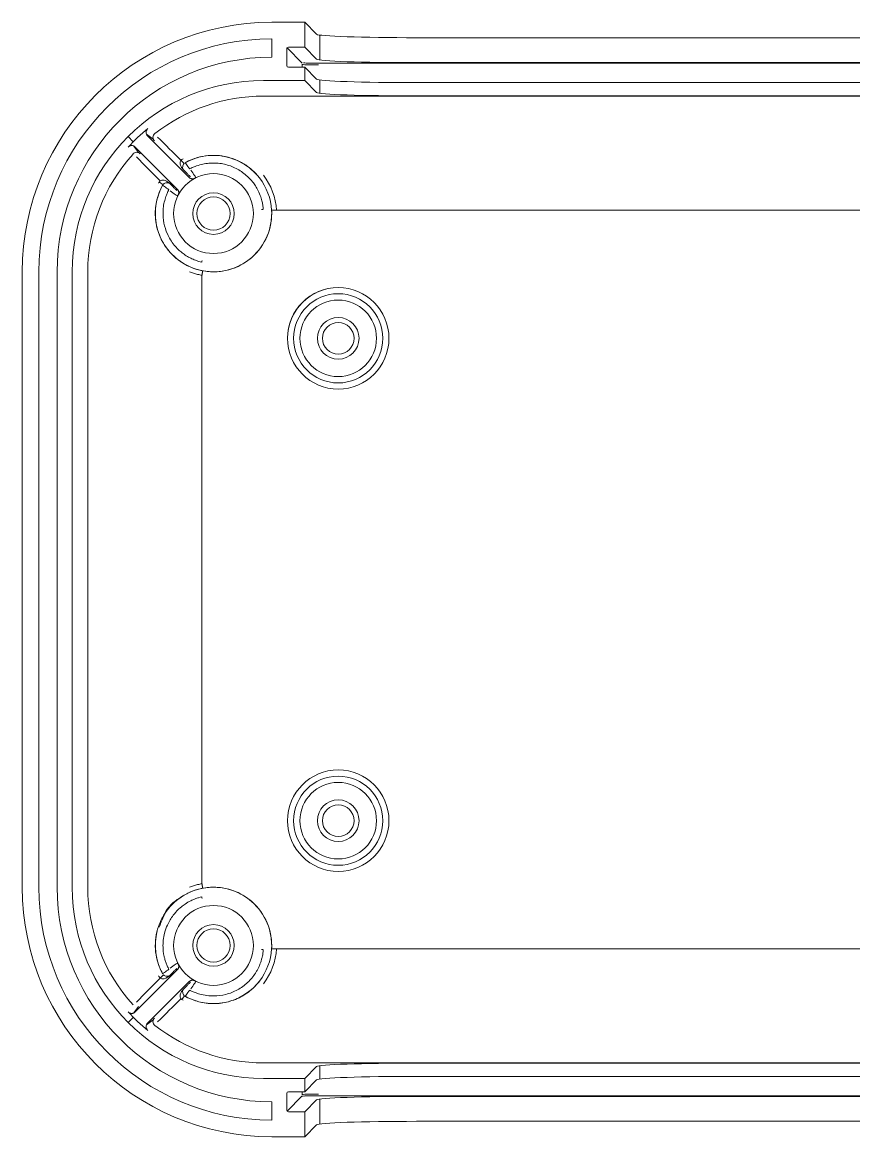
# Model space of a CAD drawing. Header units: millimetres. Extents: x -1680 to 210, y -148 to 149.
# Drawn here: x -492.2 to -442.2, y 24 to 91 of the extents above; entities that cross this region are included whole.
import ezdxf

# ---------------------------------------------------------------- set-up
doc = ezdxf.new("R2010")
doc.units = ezdxf.units.MM
doc.layers.add('1', color=7, linetype='Continuous', lineweight=18)
doc.layers.add('粗实线层', color=7, linetype='Continuous', lineweight=35)

# ---------------------------------------------------------------- blocks, each defined once
blk = doc.blocks.new('*X17')
at = {"layer": '1', "color": 155, "linetype": 'Continuous', "lineweight": 18}
for p, q in [((-6.7, 66.284), (-8.7, 66.284)), ((-6.7, 64.783), (-6.7, 66.284)), ((-6.7, 66.284), (-5.997, 65.561)), ((-8.7, 65.284), (-8.7, 64.184)), ((0, 65.359), (52.601, 65.359)), ((-7.797, 63.683), (-7.798, 64.683)), ((-7.698, 64.783), (-6.7, 64.783)), ((-6.7, 64.783), (-5.997, 64.06)), ((0, 63.858), (52.601, 63.858)), ((-6.7, 63.582), (-7.697, 63.582)), ((-5.997, 62.859), (-6.7, 63.582)), ((-6.7, 62.784), (-6.7, 63.582)), ((-9.2, 62.784), (-6.7, 62.784)), ((-5.997, 62.061), (-6.7, 62.784)), ((52.601, 62.657), (0, 62.657)), ((52.601, 61.859), (0, 61.859)), ((-16.163, 59.455), (-13.67, 56.961)), ((-14.377, 56.254), (-16.908, 58.785)), ((-8.405, 54.991), (61.006, 54.991)), ((-23.7, 51.284), (-23.7, 14.284)), ((-22.7, 14.284), (-22.7, 51.284)), ((-21.6, 51.284), (-21.6, 14.284)), ((-20.7, 14.284), (-20.7, 51.284)), ((-12.906, 14.518), (-12.906, 51.05)), ((61.006, 10.577), (-8.405, 10.577)), ((-16.908, 6.783), (-14.377, 9.314)), ((-13.67, 8.607), (-16.163, 6.114)), ((-6.7, 2.784), (-5.997, 3.507)), ((0, 3.71), (52.601, 3.71)), ((-6.7, 2.784), (-9.2, 2.784)), ((-6.7, 1.986), (-6.7, 2.784)), ((-6.7, 1.986), (-5.997, 2.709)), ((0, 2.911), (52.601, 2.911)), ((-8.7, 1.384), (-8.7, 0.284)), ((-7.798, 0.885), (-7.797, 1.886)), ((-7.697, 1.986), (-6.7, 1.986)), ((-5.997, 1.508), (-6.7, 0.785)), ((52.601, 1.71), (0, 1.71)), ((-6.7, 0.785), (-7.698, 0.785)), ((-6.7, -0.716), (-6.7, 0.785)), ((-5.997, 0.007), (-6.7, -0.716)), ((52.601, 0.21), (0, 0.21)), ((-8.7, -0.716), (-6.7, -0.716))]:
    blk.add_line(p, q, dxfattribs=at)
at = {"layer": '1', "color": 155, "linetype": 'Continuous', "lineweight": 13}
for p, q in [((-8.7, 64.184), (-8.7, 65.284)), ((-5.8, 64.014), (-5.8, 65.515)), ((-6.864, 63.822), (-7.77, 64.753)), ((-6.86, 63.744), (-6.86, 63.582)), ((-5.893, 63.818), (58.494, 63.818)), ((-5.8, 62.015), (-5.8, 62.813)), ((-9.2, 61.845), (61.8, 61.845)), ((-17.023, 59.107), (-17.331, 59.416)), ((-15.824, 59.261), (-16.233, 59.566)), ((-17.015, 58.853), (-16.716, 58.45)), ((-13.756, 57.164), (-13.831, 57.238)), ((-15.235, 56.52), (-15.457, 56.681)), ((-14.653, 56.415), (-14.579, 56.341)), ((-19.76, 14.284), (-19.76, 51.284)), ((-14.579, 9.228), (-14.653, 9.153)), ((-13.831, 8.33), (-13.756, 8.404)), ((-14.1, 7.529), (-13.934, 7.747)), ((-16.716, 7.119), (-17.015, 6.715)), ((-17.331, 6.152), (-17.023, 6.461)), ((-16.233, 6.002), (-15.824, 6.307)), ((61.8, 3.724), (-9.2, 3.724)), ((-5.8, 2.755), (-5.8, 3.554)), ((-8.7, 0.284), (-8.7, 1.384)), ((-6.892, 1.717), (-7.77, 0.815)), ((-6.86, 1.986), (-6.86, 1.824)), ((58.494, 1.75), (-5.893, 1.75)), ((-5.8, 0.054), (-5.8, 1.555))]:
    blk.add_line(p, q, dxfattribs=at)
at = {"layer": '1', "color": 155, "linetype": 'Continuous', "lineweight": 18}
for centre, radius in [((-12.2, 54.784), 2.4), ((-12.2, 54.784), 1.25), ((-12.2, 54.784), 1), ((-4.7, 47.284), 3.05), ((-4.7, 47.284), 2.68), ((-4.7, 47.284), 2.3), ((-4.7, 47.284), 1.25), ((-4.7, 47.284), 0.95), ((-4.7, 18.284), 3.05), ((-4.7, 18.284), 2.68), ((-4.7, 18.284), 2.3), ((-4.7, 18.284), 1.25), ((-4.7, 18.284), 0.95), ((-12.2, 10.784), 2.4), ((-12.2, 10.784), 1.25), ((-12.2, 10.784), 1)]:
    blk.add_circle(centre, radius, dxfattribs=at)
for centre, radius, start, end in [((-8.7, 51.284), 15, 90, 180), ((-8.7, 51.284), 14, 90, 180), ((-8.7, 51.284), 12.9, 90, 180), ((-9.2, 51.284), 11.5, 90, 180), ((-9.2, 51.284), 11.063, 128.84801, 137.37688), ((-12.2, 54.758), 3.8, 3.51335, 37.86365), ((-12.2, 54.784), 3.5, 259.19178, 3.31691), ((-8.7, 14.284), 15, 180, 270), ((-8.7, 14.284), 14, 180, 270), ((-8.7, 14.284), 12.9, 180, 270), ((-9.2, 14.284), 11.5, 180, 270), ((-12.2, 10.784), 3.5, 356.68309, 100.80822), ((-12.2, 10.81), 3.8, 322.13635, 356.48665), ((-9.2, 14.284), 11.063, 222.62312, 231.15199)]:
    blk.add_arc(centre, radius, start, end, dxfattribs=at)
at = {"layer": '1', "color": 155, "linetype": 'Continuous', "lineweight": 13}
for centre, radius, start, end in [((-9.2, 51.284), 10.561, 90, 128.13539), ((-9.2, 51.284), 10.561, 137.90455, 180), ((-12.2, 54.784), 3.5, 256.8327, 4.36989), ((-12.2, 54.784), 3.5, 259.1939, 3.31467), ((-9.2, 51.284), 3.75, 90.13401, 91.67363), ((-9.2, 51.284), 3.75, 169.52896, 171.06857), ((-4.7, 47.284), 3.05, 90, 180.00562), ((-4.7, 47.284), 3.05, 180.00562, 90), ((-4.7, 18.284), 3.05, 90, 180), ((-4.7, 18.284), 3.05, 180.00001, 90), ((-9.2, 14.284), 10.561, 180, 222.09545), ((-12.2, 10.784), 3.5, 355.63011, 103.1673), ((-12.2, 10.784), 3.5, 356.68536, 100.80614), ((-9.2, 14.284), 3.75, 188.93143, 190.47104), ((-9.2, 14.284), 3.75, 268.32637, 269.86599), ((-9.2, 14.284), 10.561, 231.86461, 270)]:
    blk.add_arc(centre, radius, start, end, dxfattribs=at)
at = {"layer": '1', "color": 155, "linetype": 'Continuous', "lineweight": 18}
for centre, major_axis, ratio, start_param, end_param in [((0, 65.568), (6, 0), 0.034921, 3.175542, 4.712389), ((-7.698, 64.683), (-0.0698, 0.0718), 0.998816, 5.512293, 7.08309), ((-7.697, 63.683), (0.0698, -0.0718), 0.998816, 3.941497, 5.512293), ((-5.893, 63.753), (1, 0), 0.034899, 3.175521, 4.712389), ((-5.893, 63.853), (-0.9, 0), 0.034899, 0.033929, 1.570796), ((0, 64.067), (6, 0), 0.034921, 3.175542, 4.712389), ((0, 62.867), (6, 0), 0.034921, 3.175542, 4.712389), ((0, 62.068), (6, 0), 0.034921, 3.175542, 4.712389), ((0, 3.5), (6, 0), 0.034921, 1.570796, 3.107643), ((0, 2.702), (6, 0), 0.034921, 1.570796, 3.107643), ((-7.697, 1.886), (0.0698, 0.0718), 0.998816, 0.770892, 2.341688), ((-5.893, 1.816), (-1, 0), 0.034899, 4.712389, 6.249257), ((-5.893, 1.716), (0.9, 0), 0.034899, 1.570796, 2.834005), ((0, 1.501), (6, 0), 0.034921, 1.570796, 3.107643), ((-7.698, 0.885), (-0.0698, -0.0718), 0.998816, 5.483281, 7.054077), ((0, 0), (6, 0), 0.034921, 1.570796, 3.107643)]:
    blk.add_ellipse(centre, major_axis=major_axis, ratio=ratio, start_param=start_param, end_param=end_param, dxfattribs=at)
at = {"layer": '1', "color": 155, "linetype": 'Continuous', "lineweight": 13}
blk.add_ellipse((-5.893, 1.716), major_axis=(-1, 0), ratio=0.034899, start_param=4.712389, end_param=6.243897, dxfattribs=at)
at = {"layer": '1', "color": 155, "linetype": 'Continuous', "lineweight": 18}
for points, knots in [([(-16.139, 59.901), (-16.156, 59.887), (-16.171, 59.872), (-16.19, 59.848), (-16.196, 59.839), (-16.208, 59.822), (-16.213, 59.813), (-16.227, 59.785), (-16.235, 59.765), (-16.243, 59.735), (-16.246, 59.724), (-16.249, 59.704), (-16.251, 59.683), (-16.251, 59.662), (-16.25, 59.641), (-16.249, 59.631), (-16.244, 59.599), (-16.238, 59.579), (-16.227, 59.55), (-16.223, 59.54), (-16.213, 59.521), (-16.208, 59.512), (-16.191, 59.486), (-16.178, 59.47), (-16.163, 59.455)], [0, 0, 0, 0, 0.0628653, 0.0628653, 0.094298, 0.094298, 0.1257306, 0.1257306, 0.1885959, 0.1885959, 0.2200286, 0.2200286, 0.2514612, 0.2828939, 0.2828939, 0.3143265, 0.3143265, 0.3771918, 0.3771918, 0.4086245, 0.4086245, 0.4400571, 0.4400571, 0.5029224, 0.5029224, 0.5029224, 0.5029224]), ([(-16.908, 58.785), (-16.922, 58.799), (-16.938, 58.812), (-16.963, 58.828), (-16.971, 58.833), (-16.989, 58.843), (-16.999, 58.847), (-17.027, 58.858), (-17.046, 58.864), (-17.076, 58.869), (-17.086, 58.871), (-17.106, 58.873), (-17.116, 58.873), (-17.146, 58.872), (-17.166, 58.87), (-17.195, 58.863), (-17.205, 58.86), (-17.224, 58.854), (-17.243, 58.847), (-17.261, 58.837), (-17.278, 58.827), (-17.287, 58.822), (-17.312, 58.804), (-17.327, 58.791), (-17.34, 58.776)], [0, 0, 0, 0, 0.0604074, 0.0604074, 0.090611, 0.090611, 0.1208147, 0.1208147, 0.1812221, 0.1812221, 0.2114257, 0.2114257, 0.2416294, 0.2416294, 0.3020368, 0.3020368, 0.3322404, 0.3322404, 0.3624441, 0.3926478, 0.3926478, 0.4228515, 0.4228515, 0.4832588, 0.4832588, 0.4832588, 0.4832588]), ([(-14.16, 57.987), (-14.213, 57.936), (-14.228, 57.801), (-14.14, 57.572), (-14.045, 57.444), (-13.971, 57.369), (-13.97, 57.368), (-13.97, 57.367)], [0, 0, 0, 0, 0.2794914, 0.4192371, 0.6987285, 0.6987285, 0.701237, 0.701237, 0.701237, 0.701237]), ([(-13.97, 57.367), (-13.97, 57.368), (-13.97, 57.368), (-14.008, 57.408), (-14.049, 57.483), (-14.062, 57.637), (-14.018, 57.743), (-13.965, 57.795)], [0, 0, 0, 0, 0.0016879, 0.0016879, 0.1897482, 0.2837784, 0.4718387, 0.4718387, 0.4718387, 0.4718387]), ([(-13.901, 57.843), (-13.281, 58.188), (-11.581, 58.54), (-10.016, 57.677), (-9.437, 56.932)], [0, 0, 0, 0, 2.113377, 4.931213, 4.931213, 4.931213, 4.931213]), ([(-13.633, 57.469), (-13.703, 57.568), (-13.81, 57.719), (-13.887, 57.827), (-13.899, 57.844), (-13.899, 57.844)], [0, 0, 0, 0, 0.2300012, 0.3614305, 0.4600025, 0.4600025, 0.4600025, 0.4600025]), ([(-13.633, 57.469), (-13.601, 57.485), (-13.496, 57.54), (-13.267, 57.639), (-12.943, 57.742), (-12.568, 57.81), (-12.194, 57.832), (-11.82, 57.806), (-11.33, 57.711), (-10.747, 57.48), (-10.215, 57.097), (-9.877, 56.732), (-9.666, 56.438), (-9.496, 56.139), (-9.361, 55.814), (-9.274, 55.505), (-9.228, 55.262), (-9.214, 55.118), (-9.209, 55.056)], [0, 0, 0, 0, 0.106841, 0.356248, 0.748017, 1.121833, 1.495606, 1.869112, 2.242947, 2.988427, 3.733051, 4.189424, 4.478438, 4.818186, 5.223095, 5.533149, 5.781149, 5.967384, 5.967384, 5.967384, 5.967384]), ([(-13.966, 57.369), (-13.966, 57.37), (-13.959, 57.364), (-13.92, 57.325), (-13.866, 57.271), (-13.83, 57.235)], [0, 0, 0, 0, 0.0408944, 0.0954202, 0.1908404, 0.1908404, 0.1908404, 0.1908404]), ([(-13.67, 56.961), (-13.658, 56.95), (-13.634, 56.929), (-13.607, 56.913), (-13.586, 56.902), (-13.578, 56.899), (-13.564, 56.893), (-13.556, 56.89), (-13.534, 56.883), (-13.518, 56.879), (-13.495, 56.876), (-13.487, 56.875), (-13.471, 56.874), (-13.463, 56.873), (-13.439, 56.874), (-13.424, 56.875), (-13.4, 56.879), (-13.392, 56.881), (-13.377, 56.884), (-13.369, 56.887), (-13.347, 56.894), (-13.332, 56.9), (-13.318, 56.908)], [0, 0, 0, 0, 0.0476016, 0.0952032, 0.0952032, 0.1190039, 0.1190039, 0.1428047, 0.1428047, 0.1904063, 0.1904063, 0.2142071, 0.2142071, 0.2380079, 0.2380079, 0.2856095, 0.2856095, 0.3094103, 0.3094103, 0.3332111, 0.3332111, 0.3808126, 0.3808126, 0.3808126, 0.3808126]), ([(-15.586, 53.909), (-15.651, 54.157), (-15.78, 55.041), (-15.565, 55.934), (-15.259, 56.485)], [0, 0, 0, 0, 0.768411, 2.654595, 2.654595, 2.654595, 2.654595]), ([(-14.783, 56.554), (-14.784, 56.555), (-14.784, 56.555), (-14.859, 56.629), (-14.987, 56.723), (-15.215, 56.812), (-15.349, 56.798), (-15.401, 56.746)], [0, 0, 0, 0, 0.0025113, 0.0025113, 0.2810837, 0.4203699, 0.6989423, 0.6989423, 0.6989423, 0.6989423]), ([(-15.259, 56.484), (-15.259, 56.484), (-15.242, 56.472), (-15.133, 56.396), (-14.982, 56.289), (-14.882, 56.219)], [0, 0, 0, 0, 0.0986688, 0.2302272, 0.4604544, 0.4604544, 0.4604544, 0.4604544]), ([(-15.209, 56.551), (-15.156, 56.603), (-15.051, 56.646), (-14.898, 56.634), (-14.823, 56.593), (-14.784, 56.555), (-14.783, 56.554), (-14.783, 56.554)], [0, 0, 0, 0, 0.187198, 0.280797, 0.467995, 0.467995, 0.4696826, 0.4696826, 0.4696826, 0.4696826]), ([(-14.651, 56.414), (-14.686, 56.45), (-14.74, 56.504), (-14.779, 56.544), (-14.785, 56.55), (-14.785, 56.55)], [0, 0, 0, 0, 0.0955731, 0.1501863, 0.1911462, 0.1911462, 0.1911462, 0.1911462]), ([(-13.284, 56.925), (-13.3, 56.918), (-13.331, 56.907), (-13.342, 56.909), (-13.345, 56.91), (-13.345, 56.91)], [0, 0, 0, 0, 0.02364513, 0.05309481, 0.06437868, 0.06437868, 0.06437868, 0.06437868]), ([(-12.926, 51.87), (-12.975, 51.882), (-13.074, 51.907), (-13.219, 51.953), (-13.361, 52.007), (-13.501, 52.068), (-13.637, 52.135), (-13.77, 52.21), (-13.899, 52.291), (-14.024, 52.379), (-14.26, 52.563), (-14.62, 52.926), (-14.985, 53.516), (-15.206, 54.206), (-15.251, 54.763), (-15.214, 55.221), (-15.148, 55.557), (-15.048, 55.863), (-14.957, 56.075), (-14.902, 56.181), (-14.882, 56.219)], [0, 0, 0, 0, 0.15262, 0.305199, 0.457768, 0.610346, 0.762947, 0.915578, 1.068245, 1.220955, 1.373718, 1.966985, 2.74722, 3.43455, 4.122785, 4.408801, 4.812297, 5.144435, 5.374397, 5.50228, 5.50228, 5.50228, 5.50228]), ([(-14.323, 55.902), (-14.316, 55.916), (-14.31, 55.931), (-14.3, 55.961), (-14.296, 55.976), (-14.292, 56), (-14.291, 56.008), (-14.29, 56.024), (-14.289, 56.031), (-14.289, 56.055), (-14.29, 56.071), (-14.293, 56.095), (-14.295, 56.102), (-14.299, 56.118), (-14.301, 56.126), (-14.308, 56.148), (-14.314, 56.163), (-14.328, 56.191), (-14.336, 56.205), (-14.355, 56.231), (-14.365, 56.243), (-14.377, 56.254)], [0, 0, 0, 0, 0.0476004, 0.0476004, 0.0952009, 0.0952009, 0.1190011, 0.1190011, 0.1428013, 0.1428013, 0.1904018, 0.1904018, 0.214202, 0.214202, 0.2380022, 0.2380022, 0.2856027, 0.2856027, 0.3332031, 0.3332031, 0.3808036, 0.3808036, 0.3808036, 0.3808036]), ([(-14.326, 55.929), (-14.325, 55.929), (-14.324, 55.927), (-14.322, 55.915), (-14.334, 55.885), (-14.341, 55.868)], [0, 0, 0, 0, 0.01126834, 0.04071912, 0.06436465, 0.06436465, 0.06436465, 0.06436465]), ([(-8.706, 54.987), (-8.704, 54.986), (-8.702, 54.984), (-8.686, 54.983), (-8.663, 54.982), (-8.634, 54.982), (-8.599, 54.982), (-8.562, 54.983), (-8.523, 54.985), (-8.483, 54.987), (-8.445, 54.989), (-8.419, 54.99), (-8.407, 54.991)], [0, 0, 0, 0, 0.0361416, 0.0709313, 0.1043342, 0.1363034, 0.166864, 0.1960931, 0.2239955, 0.2505377, 0.2756949, 0.2994736, 0.2994736, 0.2994736, 0.2994736]), ([(-12.856, 51.346), (-13.782, 51.523), (-14.96, 52.322), (-15.493, 53.547), (-15.586, 53.909)], [0, 0, 0, 0, 2.81616, 3.928762, 3.928762, 3.928762, 3.928762]), ([(-13.652, 51.287), (-13.61, 51.271), (-13.528, 51.239), (-13.403, 51.197), (-13.278, 51.16), (-13.154, 51.127), (-13.03, 51.098), (-12.947, 51.083), (-12.906, 51.075)], [0, 0, 0, 0, 0.1335737, 0.265437, 0.3956122, 0.5241246, 0.6510028, 0.7762783, 0.7762783, 0.7762783, 0.7762783]), ([(-12.906, 51.05), (-12.906, 51.053), (-12.906, 51.057), (-12.904, 51.062), (-12.902, 51.066), (-12.899, 51.07), (-12.897, 51.071), (-12.895, 51.073)], [0, 0, 0, 0, 0.00895471, 0.00895471, 0.01893471, 0.01893471, 0.02583152, 0.02583152, 0.02583152, 0.02583152]), ([(-12.856, 51.346), (-12.855, 51.345), (-12.854, 51.343), (-12.855, 51.329), (-12.857, 51.307), (-12.861, 51.28), (-12.865, 51.249), (-12.871, 51.215), (-12.876, 51.179), (-12.883, 51.143), (-12.889, 51.108), (-12.893, 51.084), (-12.895, 51.073)], [0, 0, 0, 0, 0.0336129, 0.0659053, 0.0968772, 0.1265283, 0.1548587, 0.1818683, 0.2075571, 0.2319254, 0.2549734, 0.2767017, 0.2767017, 0.2767017, 0.2767017]), ([(-15.188, 12.603), (-15.008, 12.898), (-14.377, 13.658), (-13.474, 14.104), (-12.856, 14.222)], [0, 0, 0, 0, 1.033796, 2.916164, 2.916164, 2.916164, 2.916164]), ([(-12.906, 14.493), (-12.947, 14.486), (-13.03, 14.47), (-13.154, 14.442), (-13.278, 14.409), (-13.403, 14.372), (-13.528, 14.33), (-13.611, 14.299), (-13.653, 14.283)], [0, 0, 0, 0, 0.125288, 0.2521878, 0.3807203, 0.510905, 0.6427596, 0.7763006, 0.7763006, 0.7763006, 0.7763006]), ([(-12.906, 14.518), (-12.906, 14.515), (-12.906, 14.512), (-12.904, 14.506), (-12.902, 14.503), (-12.899, 14.499), (-12.897, 14.497), (-12.895, 14.495)], [0, 0, 0, 0, 0.00895471, 0.00895471, 0.01893471, 0.01893471, 0.02583152, 0.02583152, 0.02583152, 0.02583152]), ([(-12.856, 14.222), (-12.855, 14.223), (-12.854, 14.225), (-12.855, 14.24), (-12.857, 14.261), (-12.86, 14.288), (-12.865, 14.319), (-12.87, 14.353), (-12.876, 14.389), (-12.882, 14.425), (-12.889, 14.46), (-12.893, 14.484), (-12.895, 14.495)], [0, 0, 0, 0, 0.0336193, 0.06594, 0.0969356, 0.1265646, 0.1548379, 0.1818202, 0.2075279, 0.2319369, 0.2550231, 0.2767814, 0.2767814, 0.2767814, 0.2767814]), ([(-14.882, 9.349), (-14.9, 9.383), (-14.935, 9.451), (-14.983, 9.556), (-15.028, 9.662), (-15.068, 9.77), (-15.104, 9.88), (-15.144, 10.018), (-15.204, 10.28), (-15.264, 10.796), (-15.193, 11.422), (-14.964, 12.073), (-14.68, 12.55), (-14.374, 12.892), (-14.128, 13.112), (-13.882, 13.295), (-13.602, 13.457), (-13.329, 13.577), (-13.113, 13.651), (-12.982, 13.684), (-12.926, 13.698)], [0, 0, 0, 0, 0.115077, 0.230118, 0.345136, 0.460139, 0.575132, 0.69012, 0.892569, 1.379482, 2.242201, 2.754444, 3.44143, 3.89433, 4.128851, 4.431581, 4.815699, 5.098707, 5.327483, 5.502226, 5.502226, 5.502226, 5.502226]), ([(-9.209, 10.512), (-9.214, 10.45), (-9.226, 10.327), (-9.259, 10.144), (-9.302, 9.964), (-9.356, 9.786), (-9.421, 9.612), (-9.496, 9.442), (-9.582, 9.277), (-9.772, 8.962), (-10.134, 8.53), (-10.743, 8.089), (-11.446, 7.812), (-12.042, 7.734), (-12.54, 7.754), (-12.895, 7.814), (-13.226, 7.915), (-13.458, 8.01), (-13.582, 8.074), (-13.633, 8.1)], [0, 0, 0, 0, 0.186206, 0.372343, 0.558467, 0.74461, 0.93079, 1.117018, 1.303307, 1.489675, 2.222948, 2.979051, 3.724274, 4.470441, 4.760181, 5.218201, 5.54638, 5.795751, 5.966531, 5.966531, 5.966531, 5.966531]), ([(-8.706, 10.582), (-8.704, 10.582), (-8.702, 10.584), (-8.687, 10.585), (-8.663, 10.586), (-8.634, 10.586), (-8.599, 10.585), (-8.562, 10.584), (-8.523, 10.583), (-8.483, 10.581), (-8.445, 10.58), (-8.419, 10.578), (-8.407, 10.577)], [0, 0, 0, 0, 0.036124, 0.0708733, 0.1042478, 0.1362475, 0.1668723, 0.1961223, 0.2239977, 0.2504987, 0.2756259, 0.29938, 0.29938, 0.29938, 0.29938]), ([(-14.377, 9.314), (-14.365, 9.326), (-14.345, 9.35), (-14.328, 9.377), (-14.318, 9.398), (-14.314, 9.405), (-14.308, 9.42), (-14.305, 9.427), (-14.298, 9.45), (-14.295, 9.465), (-14.291, 9.489), (-14.29, 9.497), (-14.289, 9.513), (-14.289, 9.521), (-14.289, 9.544), (-14.291, 9.56), (-14.295, 9.584), (-14.296, 9.592), (-14.3, 9.607), (-14.302, 9.615), (-14.31, 9.637), (-14.316, 9.652), (-14.323, 9.666)], [0, 0, 0, 0, 0.0476016, 0.0952032, 0.0952032, 0.1190039, 0.1190039, 0.1428047, 0.1428047, 0.1904063, 0.1904063, 0.2142071, 0.2142071, 0.2380079, 0.2380079, 0.2856095, 0.2856095, 0.3094103, 0.3094103, 0.3332111, 0.3332111, 0.3808126, 0.3808126, 0.3808126, 0.3808126]), ([(-14.341, 9.7), (-14.334, 9.683), (-14.322, 9.653), (-14.324, 9.642), (-14.325, 9.639), (-14.326, 9.639)], [0, 0, 0, 0, 0.02364553, 0.05309631, 0.06436465, 0.06436465, 0.06436465, 0.06436465]), ([(-15.401, 8.822), (-15.375, 8.796), (-15.303, 8.763), (-15.079, 8.782), (-14.895, 8.903), (-14.784, 9.013), (-14.784, 9.014), (-14.783, 9.014)], [0, 0, 0, 0, 0.1397128, 0.2794255, 0.6985638, 0.6985638, 0.7010828, 0.7010828, 0.7010828, 0.7010828]), ([(-14.882, 9.349), (-14.982, 9.28), (-15.12, 9.182), (-15.236, 9.1), (-15.259, 9.084), (-15.259, 9.085)], [0, 0, 0, 0, 0.2302246, 0.3288924, 0.4604493, 0.4604493, 0.4604493, 0.4604493]), ([(-14.783, 9.014), (-14.783, 9.014), (-14.784, 9.014), (-14.842, 8.957), (-14.953, 8.909), (-15.12, 8.948), (-15.183, 8.991), (-15.209, 9.017)], [0, 0, 0, 0, 0.0016886, 0.0016886, 0.2826481, 0.3763012, 0.4699544, 0.4699544, 0.4699544, 0.4699544]), ([(-14.785, 9.018), (-14.785, 9.018), (-14.777, 9.027), (-14.736, 9.069), (-14.686, 9.118), (-14.651, 9.154)], [0, 0, 0, 0, 0.054613, 0.0955727, 0.1911455, 0.1911455, 0.1911455, 0.1911455]), ([(-13.97, 8.201), (-13.97, 8.2), (-13.971, 8.2), (-14.045, 8.125), (-14.14, 7.996), (-14.228, 7.767), (-14.213, 7.633), (-14.16, 7.581)], [0, 0, 0, 0, 0.0025085, 0.0025085, 0.2819999, 0.4217456, 0.701237, 0.701237, 0.701237, 0.701237]), ([(-13.965, 7.774), (-14.018, 7.826), (-14.062, 7.932), (-14.049, 8.085), (-14.008, 8.161), (-13.97, 8.2), (-13.97, 8.201), (-13.97, 8.201)], [0, 0, 0, 0, 0.1880603, 0.2820905, 0.4701508, 0.4701508, 0.4718387, 0.4718387, 0.4718387, 0.4718387]), ([(-13.83, 8.333), (-13.866, 8.297), (-13.92, 8.243), (-13.959, 8.205), (-13.966, 8.199), (-13.966, 8.199)], [0, 0, 0, 0, 0.0954202, 0.149946, 0.1908404, 0.1908404, 0.1908404, 0.1908404]), ([(-9.437, 8.636), (-9.871, 8.077), (-11.294, 7.088), (-13.074, 7.266), (-13.901, 7.725)], [0, 0, 0, 0, 2.113368, 4.931192, 4.931192, 4.931192, 4.931192]), ([(-13.899, 7.724), (-13.899, 7.725), (-13.887, 7.742), (-13.81, 7.849), (-13.703, 8), (-13.633, 8.1)], [0, 0, 0, 0, 0.098572, 0.2300012, 0.4600025, 0.4600025, 0.4600025, 0.4600025]), ([(-13.318, 8.66), (-13.332, 8.668), (-13.346, 8.674), (-13.376, 8.684), (-13.392, 8.688), (-13.415, 8.692), (-13.423, 8.693), (-13.439, 8.694), (-13.447, 8.695), (-13.471, 8.695), (-13.486, 8.694), (-13.51, 8.69), (-13.518, 8.689), (-13.534, 8.685), (-13.541, 8.683), (-13.564, 8.676), (-13.578, 8.67), (-13.607, 8.656), (-13.62, 8.647), (-13.646, 8.629), (-13.658, 8.618), (-13.67, 8.607)], [0, 0, 0, 0, 0.0476004, 0.0476004, 0.0952009, 0.0952009, 0.1190011, 0.1190011, 0.1428013, 0.1428013, 0.1904018, 0.1904018, 0.214202, 0.214202, 0.2380022, 0.2380022, 0.2856027, 0.2856027, 0.3332031, 0.3332031, 0.3808036, 0.3808036, 0.3808036, 0.3808036]), ([(-13.345, 8.658), (-13.345, 8.658), (-13.342, 8.66), (-13.331, 8.661), (-13.3, 8.65), (-13.284, 8.643)], [0, 0, 0, 0, 0.01128386, 0.04073355, 0.06437868, 0.06437868, 0.06437868, 0.06437868]), ([(-17.34, 6.792), (-17.327, 6.777), (-17.312, 6.764), (-17.287, 6.747), (-17.279, 6.741), (-17.261, 6.731), (-17.252, 6.726), (-17.225, 6.714), (-17.206, 6.708), (-17.176, 6.701), (-17.166, 6.699), (-17.146, 6.696), (-17.136, 6.696), (-17.106, 6.695), (-17.086, 6.697), (-17.056, 6.702), (-17.046, 6.705), (-17.027, 6.71), (-17.008, 6.717), (-16.99, 6.725), (-16.972, 6.735), (-16.963, 6.74), (-16.938, 6.756), (-16.922, 6.769), (-16.908, 6.783)], [0, 0, 0, 0, 0.0604073, 0.0604073, 0.090611, 0.090611, 0.1208147, 0.1208147, 0.181222, 0.181222, 0.2114257, 0.2114257, 0.2416294, 0.2416294, 0.3020367, 0.3020367, 0.3322404, 0.3322404, 0.3624441, 0.3926478, 0.3926478, 0.4228514, 0.4228514, 0.4832588, 0.4832588, 0.4832588, 0.4832588]), ([(-16.163, 6.114), (-16.178, 6.099), (-16.191, 6.082), (-16.208, 6.056), (-16.213, 6.047), (-16.223, 6.028), (-16.227, 6.018), (-16.238, 5.989), (-16.244, 5.969), (-16.249, 5.938), (-16.25, 5.927), (-16.251, 5.906), (-16.251, 5.885), (-16.249, 5.865), (-16.246, 5.844), (-16.243, 5.834), (-16.235, 5.803), (-16.227, 5.784), (-16.213, 5.756), (-16.208, 5.747), (-16.196, 5.729), (-16.19, 5.72), (-16.171, 5.696), (-16.156, 5.681), (-16.139, 5.668)], [0, 0, 0, 0, 0.0628653, 0.0628653, 0.094298, 0.094298, 0.1257306, 0.1257306, 0.1885959, 0.1885959, 0.2200286, 0.2200286, 0.2514612, 0.2828939, 0.2828939, 0.3143265, 0.3143265, 0.3771918, 0.3771918, 0.4086245, 0.4086245, 0.4400571, 0.4400571, 0.5029224, 0.5029224, 0.5029224, 0.5029224])]:
    blk.add_open_spline(points, degree=3, knots=knots, dxfattribs=at)
for points, degree in [([(-15.754, 59.15), (-15.814, 59.21), (-15.878, 59.382), (-15.793, 59.546), (-15.727, 59.598)], 3), ([(-14.16, 57.987), (-14.626, 58.452), (-15.092, 58.918), (-15.558, 59.383)], 3), ([(-17.043, 58.37), (-16.988, 58.43), (-16.829, 58.503), (-16.666, 58.438), (-16.608, 58.381)], 3), ([(-16.84, 58.186), (-16.36, 57.706), (-15.881, 57.226), (-15.401, 56.746)], 3), ([(-14.031, 58.084), (-14.078, 58.058), (-14.122, 58.025), (-14.16, 57.987)], 3), ([(-13.965, 57.795), (-13.967, 57.793), (-14.056, 57.882), (-14.16, 57.987)], 3), ([(-13.899, 57.844), (-13.9, 57.844), (-13.9, 57.843), (-13.901, 57.843)], 3), ([(-13.756, 57.161), (-13.716, 57.121), (-13.633, 57.038), (-13.595, 56.999), (-13.595, 56.999)], 3), ([(-13.251, 56.941), (-13.252, 56.941), (-13.325, 57.05), (-13.482, 57.283), (-13.559, 57.395)], 3), ([(-15.401, 56.746), (-15.44, 56.707), (-15.474, 56.662), (-15.501, 56.614)], 3), ([(-15.259, 56.485), (-15.259, 56.484), (-15.259, 56.484), (-15.259, 56.484)], 3), ([(-14.415, 56.179), (-14.415, 56.179), (-14.454, 56.217), (-14.537, 56.3), (-14.577, 56.34)], 3), ([(-9.437, 56.932), (-9.005, 56.377), (-8.746, 55.689), (-8.706, 54.987)], 3), ([(-14.808, 56.145), (-14.697, 56.068), (-14.465, 55.911), (-14.356, 55.837), (-14.357, 55.836)], 3), ([(-8.405, 54.991), (-8.406, 54.991), (-8.406, 54.991), (-8.407, 54.991)], 3), ([(-12.895, 51.073), (-12.899, 51.073), (-12.903, 51.074), (-12.907, 51.075)], 3), ([(-12.895, 14.496), (-12.899, 14.495), (-12.903, 14.494), (-12.907, 14.494)], 3), ([(-15.176, 12.596), (-14.934, 13.221), (-14.293, 13.588)], 2), ([(-15.469, 11.883), (-15.176, 12.596)], 1), ([(-15.259, 9.083), (-15.69, 9.859), (-15.805, 10.802), (-15.586, 11.66)], 3), ([(-8.706, 10.582), (-8.746, 9.879), (-9.005, 9.191), (-9.437, 8.636)], 3), ([(-8.407, 10.577), (-8.406, 10.577), (-8.406, 10.577), (-8.405, 10.577)], 3), ([(-14.357, 9.732), (-14.356, 9.731), (-14.465, 9.657), (-14.697, 9.5), (-14.808, 9.423)], 3), ([(-14.577, 9.228), (-14.537, 9.268), (-14.454, 9.351), (-14.415, 9.389), (-14.415, 9.389)], 3), ([(-14.33, 9.679), (-14.339, 9.696), (-14.348, 9.714), (-14.357, 9.732)], 3), ([(-15.401, 8.822), (-15.881, 8.342), (-16.36, 7.862), (-16.84, 7.382)], 3), ([(-15.501, 8.954), (-15.474, 8.906), (-15.44, 8.861), (-15.401, 8.822)], 3), ([(-15.209, 9.017), (-15.208, 9.016), (-15.297, 8.927), (-15.401, 8.822)], 3), ([(-15.259, 9.085), (-15.259, 9.084), (-15.259, 9.084), (-15.259, 9.083)], 3), ([(-13.595, 8.569), (-13.595, 8.569), (-13.633, 8.53), (-13.716, 8.447), (-13.756, 8.407)], 3), ([(-13.559, 8.174), (-13.482, 8.285), (-13.325, 8.518), (-13.252, 8.627), (-13.251, 8.627)], 3), ([(-15.558, 6.186), (-15.092, 6.651), (-14.626, 7.116), (-14.16, 7.581)], 3), ([(-14.16, 7.581), (-14.122, 7.543), (-14.078, 7.51), (-14.031, 7.484)], 3), ([(-15.727, 5.97), (-15.793, 6.023), (-15.878, 6.186), (-15.814, 6.359), (-15.754, 6.418)], 3)]:
    blk.add_open_spline(points, degree=degree, dxfattribs=at)
at = {"layer": '1', "color": 155, "linetype": 'Continuous', "lineweight": 13}
for points, knots in [([(-9.502, 57.014), (-9.592, 57.123), (-9.689, 57.227), (-9.951, 57.476), (-10.124, 57.611), (-10.496, 57.85), (-10.696, 57.952), (-11.105, 58.116), (-11.316, 58.178), (-11.752, 58.263), (-11.974, 58.284), (-12.414, 58.284), (-12.635, 58.264), (-13.073, 58.181), (-13.285, 58.119), (-13.63, 57.982), (-13.768, 57.917), (-13.901, 57.843)], [0, 0, 0, 0, 0.423513, 0.423513, 1.086514, 1.086514, 1.749516, 1.749516, 2.412518, 2.412518, 3.075519, 3.075519, 3.738521, 3.738521, 4.401523, 4.401523, 4.855241, 4.855241, 4.855241, 4.855241]), ([(-15.309, 56.39), (-15.337, 56.337), (-15.363, 56.283), (-15.483, 56.019), (-15.556, 55.802), (-15.66, 55.356), (-15.691, 55.125), (-15.705, 54.668), (-15.69, 54.44), (-15.615, 53.986), (-15.555, 53.762), (-15.394, 53.336), (-15.292, 53.129), (-15.048, 52.738), (-14.908, 52.556), (-14.592, 52.219), (-14.42, 52.069), (-14.049, 51.804), (-13.848, 51.688), (-13.431, 51.5), (-13.215, 51.427), (-12.966, 51.369), (-12.939, 51.363), (-12.912, 51.357)], [0, 0, 0, 0, 0.17919, 0.17919, 0.866353, 0.866353, 1.553516, 1.553516, 2.24068, 2.24068, 2.927843, 2.927843, 3.615007, 3.615007, 4.30217, 4.30217, 4.989333, 4.989333, 5.676497, 5.676497, 6.36366, 6.36366, 6.446565, 6.446565, 6.446565, 6.446565]), ([(-12.894, 14.215), (-12.906, 14.212), (-12.918, 14.21), (-13.153, 14.16), (-13.369, 14.091), (-13.791, 13.91), (-13.994, 13.798), (-14.369, 13.54), (-14.544, 13.393), (-14.866, 13.063), (-15.009, 12.884), (-15.258, 12.502), (-15.365, 12.296), (-15.535, 11.87), (-15.598, 11.651), (-15.682, 11.201), (-15.702, 10.968), (-15.696, 10.511), (-15.671, 10.284), (-15.576, 9.833), (-15.506, 9.613), (-15.375, 9.308), (-15.329, 9.214), (-15.28, 9.122)], [0, 0, 0, 0, 0.036012, 0.036012, 0.722674, 0.722674, 1.409335, 1.409335, 2.095997, 2.095997, 2.782658, 2.782658, 3.46932, 3.46932, 4.155981, 4.155981, 4.842643, 4.842643, 5.529304, 5.529304, 6.215966, 6.215966, 6.528143, 6.528143, 6.528143, 6.528143]), ([(-13.876, 7.712), (-13.626, 7.575), (-13.356, 7.468), (-12.792, 7.322), (-12.493, 7.284), (-11.892, 7.285), (-11.596, 7.324), (-11.162, 7.438), (-11.018, 7.486), (-10.741, 7.599), (-10.607, 7.664), (-10.218, 7.884), (-9.974, 8.067), (-9.654, 8.378), (-9.554, 8.488), (-9.453, 8.615), (-9.445, 8.626), (-9.436, 8.636)], [0, 0, 0, 0, 0.854646, 0.854646, 1.751501, 1.751501, 2.648357, 2.648357, 3.096785, 3.096785, 3.545213, 3.545213, 4.442068, 4.442068, 4.890496, 4.890496, 4.930323, 4.930323, 4.930323, 4.930323])]:
    blk.add_open_spline(points, degree=3, knots=knots, dxfattribs=at)

msp = doc.modelspace()

# ---------------------------------------------------------------- block references
at = {"layer": '粗实线层'}
msp.add_blockref('*X17', (-468.511, 24.708), dxfattribs=at)

doc.saveas('drawing.dxf')
